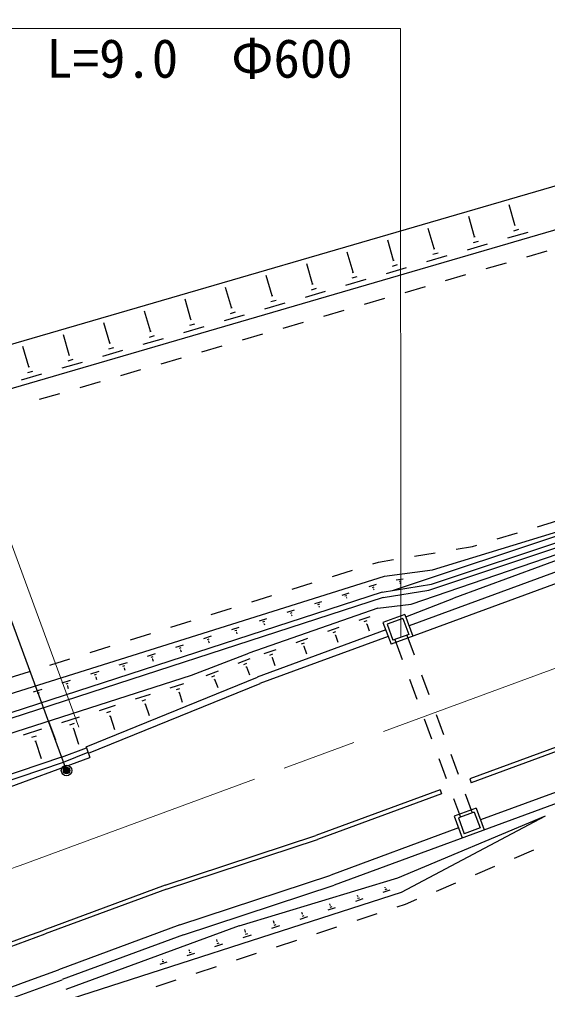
# Model space of a CAD drawing. Units: millimetres, scale not verified. Extents: x 40000 to 680000, y 20000 to 380000.
# Drawn here: x 151378 to 176338, y 268454 to 314298 of the extents above; entities that cross this region are included whole.
import ezdxf
from ezdxf.enums import TextEntityAlignment as Align

# ---------------------------------------------------------------- set-up
doc = ezdxf.new("R2010")
doc.units = ezdxf.units.MM
doc.header["$LTSCALE"] = 1000
doc.header["$PDMODE"] = 32
doc.header["$PDSIZE"] = 500
doc.linetypes.add('CHAIN', pattern=[18.5, 12, -1.5, 3.5, -1.5])
for name, color, linetype, lineweight in [('M-BGD', 7, 'Continuous', 25), ('M-BMK', 2, 'CHAIN', 13), ('M-STR-HTXT', 7, 'Continuous', 13), ('M-STR-STRC', 7, 'Continuous', 25)]:
    doc.layers.add(name, color=color, linetype=linetype, lineweight=lineweight)
doc.styles.add('ＭＳ ゴシック', font='')
doc.styles.get('ＭＳ ゴシック').set_extended_font_data('MS Gothic')

msp = doc.modelspace()

# ---------------------------------------------------------------- linework, layer by layer
at = {"layer": 'M-BGD'}
for p, q in [((191605, 310771), (149201, 298421)), ((143691, 294734), (192379, 308940)), ((174797, 304587), (174520, 305535)), ((172884, 304029), (172608, 304978)), ((170972, 303471), (170695, 304421)), ((174767, 304578), (174826, 304595)), ((172855, 304020), (172914, 304038)), ((174460, 303972), (175412, 304250)), ((174747, 304314), (174985, 304384)), ((169059, 302913), (168781, 303863)), ((172547, 303414), (173500, 303692)), ((172835, 303756), (173073, 303826)), ((167145, 302355), (166868, 303306)), ((170634, 302856), (171587, 303134)), ((170922, 303198), (171160, 303268)), ((170942, 303463), (171002, 303480)), ((176304, 303347), (175344, 303066)), ((165231, 301797), (164953, 302748)), ((168721, 302297), (169674, 302576)), ((169009, 302640), (169247, 302710)), ((169029, 302905), (169088, 302922)), ((174385, 302786), (173425, 302505)), ((163316, 301239), (163038, 302191)), ((167095, 302082), (167334, 302152)), ((167115, 302346), (167175, 302364)), ((172465, 302224), (171505, 301944)), ((165201, 301788), (165261, 301806)), ((166807, 301739), (167761, 302017)), ((170545, 301663), (169586, 301382)), ((161401, 300680), (161123, 301633)), ((163286, 301230), (163346, 301247)), ((164893, 301180), (165847, 301459)), ((165181, 301524), (165420, 301593)), ((159486, 300121), (159207, 301075)), ((162978, 300622), (163933, 300900)), ((163267, 300965), (163505, 301035)), ((168626, 301102), (167666, 300821)), ((157570, 299563), (157291, 300517)), ((161063, 300063), (162018, 300342)), ((161351, 300406), (161590, 300476)), ((161371, 300671), (161431, 300689)), ((166706, 300540), (165746, 300260)), ((155653, 299004), (155374, 299959)), ((159436, 299848), (159675, 299917)), ((159456, 300113), (159515, 300130)), ((164787, 299979), (163827, 299698)), ((153736, 298445), (153457, 299400)), ((157540, 299554), (157599, 299571)), ((159147, 299504), (160103, 299783)), ((162867, 299418), (161907, 299137)), ((155623, 298995), (155683, 299012)), ((157231, 298945), (158187, 299224)), ((157520, 299289), (157759, 299358)), ((151819, 297885), (151540, 298842)), ((153706, 298436), (153766, 298453)), ((155314, 298386), (156271, 298665)), ((155603, 298729), (155842, 298799)), ((160947, 298856), (159988, 298576)), ((153397, 297826), (154354, 298106)), ((153686, 298170), (153926, 298240)), ((159028, 298295), (158068, 298014)), ((151479, 297267), (152437, 297546)), ((151769, 297611), (152008, 297681)), ((151789, 297877), (151849, 297894)), ((157108, 297734), (156148, 297453)), ((155189, 297172), (154229, 296892)), ((153269, 296611), (152309, 296330)), ((169015, 287310), (184107, 292343)), ((170846, 287604), (184165, 292046)), ((170723, 287331), (184207, 291828)), ((170900, 288296), (177785, 290389)), ((175866, 290328), (176823, 290619)), ((173953, 289747), (174909, 290037)), ((169894, 286662), (178119, 289481)), ((172016, 289263), (172782, 289391)), ((172782, 289391), (172996, 289456)), ((170043, 288934), (171030, 289098)), ((178198, 289266), (171902, 286948)), ((168080, 288568), (168343, 288650)), ((168343, 288650), (169057, 288769)), ((178371, 288797), (169792, 285638)), ((136551, 277908), (168628, 287982)), ((166171, 287970), (167125, 288269)), ((168628, 287982), (170900, 288296)), ((178550, 288309), (168939, 284770)), ((164262, 287373), (165217, 287672)), ((168230, 287592), (167897, 287487)), ((168131, 287469), (168048, 287443)), ((168525, 287231), (170846, 287604)), ((169516, 287852), (169182, 287806)), ((169402, 287751), (169319, 287740)), ((169383, 287663), (169362, 287661)), ((169372, 287662), (169377, 287624)), ((168565, 286984), (131855, 275062)), ((168525, 287231), (131948, 275359)), ((162354, 286775), (163308, 287074)), ((166942, 287187), (166609, 287083)), ((166843, 287065), (166760, 287039)), ((168126, 287376), (168105, 287370)), ((168116, 287373), (168123, 287349)), ((168565, 286984), (170723, 287331)), ((169021, 287311), (169020, 287312)), ((165655, 286783), (165316, 286677)), ((165554, 286659), (165469, 286632)), ((165549, 286564), (165528, 286557)), ((165538, 286561), (165549, 286528)), ((166838, 286972), (166818, 286966)), ((166828, 286969), (166835, 286945)), ((168310, 286478), (169894, 286662)), ((169633, 286069), (171902, 286948)), ((160445, 286178), (161399, 286477)), ((168310, 286478), (162223, 284344)), ((164361, 286377), (164016, 286269)), ((164258, 286250), (164172, 286223)), ((164253, 286154), (164232, 286147)), ((164242, 286150), (164256, 286108)), ((167431, 285905), (167961, 286091)), ((169591, 286183), (168559, 285803)), ((169591, 286183), (169971, 285151)), ((158536, 285580), (159491, 285879)), ((163061, 285969), (162709, 285858)), ((162956, 285840), (162869, 285812)), ((162951, 285741), (162929, 285735)), ((162940, 285738), (162956, 285686)), ((167676, 285842), (167809, 285888)), ((167772, 285727), (167806, 285738)), ((167789, 285732), (167901, 285412)), ((168559, 285803), (168939, 284770)), ((169502, 285990), (168752, 285714)), ((168752, 285714), (169028, 284963)), ((169502, 285990), (169779, 285239)), ((156627, 284983), (157582, 285282)), ((161754, 285559), (161397, 285446)), ((161648, 285427), (161559, 285399)), ((161643, 285327), (161620, 285320)), ((161632, 285324), (161651, 285262)), ((168690, 285446), (162615, 283209)), ((165947, 285384), (166489, 285575)), ((166198, 285320), (166333, 285368)), ((166296, 285202), (166330, 285214)), ((166313, 285208), (166431, 284871)), ((169779, 285239), (169028, 284963)), ((169685, 285205), (170031, 284266)), ((159123, 284732), (158752, 284616)), ((160442, 285147), (160078, 285032)), ((160334, 285013), (160243, 284984)), ((160328, 284911), (160305, 284904)), ((160317, 284907), (160339, 284837)), ((168801, 285146), (162736, 282913)), ((164451, 284860), (165005, 285054)), ((164707, 284794), (164846, 284843)), ((169122, 284998), (169468, 284059)), ((154719, 284385), (155673, 284684)), ((157797, 284316), (157421, 284198)), ((159013, 284596), (158920, 284567)), ((159007, 284493), (158984, 284486)), ((158996, 284489), (159021, 284409)), ((159511, 283305), (162223, 284344)), ((162944, 284331), (163510, 284530)), ((163206, 284264), (163347, 284314)), ((164808, 284674), (164842, 284686)), ((164825, 284680), (164950, 284325)), ((152810, 283788), (153764, 284087)), ((156466, 283898), (156083, 283778)), ((157686, 284178), (157592, 284148)), ((157680, 284073), (157656, 284065)), ((157668, 284069), (157696, 283979)), ((161711, 283880), (162277, 284097)), ((161978, 283820), (162119, 283874)), ((163308, 284142), (163344, 284154)), ((163326, 284148), (163456, 283775)), ((150901, 283190), (151856, 283489)), ((155128, 283478), (154738, 283356)), ((155012, 283335), (154915, 283304)), ((156352, 283757), (156256, 283727)), ((156346, 283650), (156322, 283643)), ((156334, 283647), (156366, 283547)), ((160199, 283301), (160780, 283523)), ((162085, 283698), (162120, 283712)), ((162103, 283705), (162247, 283328)), ((170376, 283328), (170722, 282390)), ((131179, 274215), (159511, 283305)), ((153783, 283056), (153387, 282932)), ((153665, 282910), (153566, 282879)), ((154527, 279922), (162629, 283214)), ((154637, 279622), (162750, 282918)), ((155006, 283226), (154982, 283218)), ((154994, 283222), (155028, 283113)), ((158505, 282720), (159146, 282925)), ((160472, 283239), (160618, 283294)), ((160583, 283114), (160619, 283128)), ((160601, 283121), (160754, 282722)), ((169813, 283121), (170159, 282182)), ((152432, 282632), (152029, 282505)), ((152312, 282484), (152212, 282452)), ((153659, 282800), (153635, 282792)), ((153647, 282796), (153684, 282677)), ((156863, 282193), (157566, 282418)), ((158797, 282636), (158957, 282688)), ((158909, 282495), (158949, 282508)), ((158929, 282502), (159077, 282040)), ((152306, 282371), (152281, 282363)), ((152294, 282367), (152334, 282239)), ((157183, 282101), (157359, 282158)), ((157305, 281947), (157349, 281961)), ((157327, 281954), (157504, 281401)), ((155157, 281645), (155925, 281892)), ((155506, 281546), (155698, 281607)), ((181055, 281506), (172664, 278416)), ((152754, 281137), (153084, 280252)), ((153386, 281077), (154220, 281345)), ((153766, 280969), (153974, 281036)), ((155640, 281377), (155688, 281392)), ((155664, 281385), (155872, 280738)), ((170504, 281244), (170850, 280306)), ((171067, 281451), (171413, 280513)), ((181124, 281318), (172733, 278228)), ((151569, 280494), (152437, 280773)), ((153911, 280785), (153963, 280802)), ((153937, 280793), (154176, 280049)), ((151964, 280381), (152181, 280451)), ((152115, 280191), (152169, 280208)), ((152142, 280199), (152405, 279380)), ((153363, 279440), (154544, 279875)), ((153461, 279198), (154620, 279669)), ((154527, 279922), (154710, 279425)), ((153363, 279440), (139755, 274851)), ((139878, 274623), (153461, 279198)), ((150146, 277744), (154710, 279425)), ((171195, 279367), (171541, 278429)), ((171758, 279574), (172104, 278636)), ((181746, 279629), (173168, 276470)), ((181919, 279160), (166255, 273392)), ((172664, 278416), (172733, 278228)), ((171257, 277898), (165392, 275738)), ((171257, 277898), (171326, 277710)), ((171326, 277710), (165461, 275551)), ((171886, 277490), (172214, 276599)), ((172449, 277698), (172777, 276806)), ((172960, 277033), (171928, 276653)), ((172960, 277033), (173340, 276001)), ((169265, 273731), (176235, 276672)), ((169434, 273064), (176235, 276672)), ((171928, 276653), (172308, 275621)), ((172871, 276841), (172121, 276564)), ((172121, 276564), (172397, 275814)), ((172871, 276841), (173148, 276090)), ((172135, 276090), (166090, 273864)), ((173148, 276090), (172397, 275814)), ((158267, 273382), (165392, 275738)), ((158336, 273194), (165461, 275551)), ((175674, 275042), (174753, 274653)), ((173832, 274263), (172911, 273873)), ((158966, 271508), (166090, 273864)), ((161756, 271469), (169265, 273731)), ((158267, 273382), (152530, 271269)), ((159131, 271036), (166255, 273392)), ((168678, 273265), (168657, 273259)), ((168667, 273262), (168659, 273287)), ((171990, 273484), (171069, 273094)), ((151939, 267413), (169434, 273064)), ((158336, 273194), (152599, 271082)), ((167445, 272779), (167359, 272751)), ((167374, 272851), (167360, 272896)), ((167385, 272855), (167363, 272848)), ((168887, 273150), (168555, 273043)), ((168736, 273192), (168653, 273166)), ((166304, 272315), (165946, 272200)), ((166067, 272436), (166047, 272500)), ((166141, 272361), (166052, 272333)), ((166079, 272440), (166056, 272433)), ((167602, 272735), (167257, 272623)), ((169609, 272477), (169215, 272347)), ((170148, 272705), (169609, 272477)), ((164993, 271892), (164623, 271772)), ((164748, 272017), (164721, 272101)), ((164824, 271940), (164732, 271910)), ((164760, 272021), (164736, 272014)), ((168265, 272033), (167316, 271720)), ((158966, 271508), (153221, 269392)), ((161756, 271469), (153567, 268454)), ((163669, 271464), (163285, 271340)), ((163415, 271594), (163382, 271698)), ((163494, 271514), (163398, 271483)), ((163427, 271598), (163403, 271590)), ((166366, 271407), (165417, 271093)), ((159131, 271036), (153394, 268923)), ((162332, 271032), (161935, 270904)), ((162069, 271167), (162029, 271291)), ((162151, 271084), (162052, 271051)), ((162082, 271171), (162057, 271163)), ((160981, 270596), (160600, 270473)), ((160729, 270725), (160700, 270814)), ((160807, 270645), (160712, 270614)), ((160741, 270729), (160717, 270721)), ((164467, 270780), (163517, 270466)), ((159652, 270167), (159297, 270052)), ((159417, 270287), (159401, 270336)), ((159490, 270212), (159401, 270184)), ((159428, 270290), (159406, 270283)), ((162568, 270153), (161618, 269839)), ((158349, 269746), (158020, 269640)), ((158199, 269788), (158117, 269762)), ((158142, 269860), (158121, 269854)), ((158132, 269857), (158128, 269867)), ((160669, 269526), (159719, 269213)), ((158769, 268899), (157820, 268586))]:
    msp.add_line(p, q, dxfattribs=at)
for radius, start, end in [(1003250, 288.5534, 290.21355), (1003450, 288.5534, 290.21355), (1005250, 288.78404, 290.21367), (1005750, 288.19315, 290.21355)]:
    msp.add_arc((-194113, 1212730), radius, start, end, dxfattribs=at)
at = {"layer": 'M-BMK'}
msp.add_line((179846, 284790), (151407, 274319), dxfattribs=at)
msp.add_arc((-194113, 1212730), 1000000, 286.62943, 290.21355, dxfattribs=at)
at = {"layer": 'M-STR-HTXT'}
for p, q in [((154181, 280861), (139848, 319788)), ((150387, 313874), (169387, 313874)), ((169387, 313874), (169404, 285101))]:
    msp.add_line(p, q, dxfattribs=at)
at = {"layer": 'M-STR-STRC'}
msp.add_line((153554, 278946), (148769, 291943), dxfattribs=at)
for radius in [150, 120, 90, 60, 30]:
    msp.add_circle((153606, 278805), radius, dxfattribs=at)
msp.add_point((153606, 278805), dxfattribs=at)

# ---------------------------------------------------------------- texts
at = {"layer": 'M-STR-HTXT', "style": 'ＭＳ ゴシック'}
msp.add_text('L=9.0\u3000Φ600', height=1833, dxfattribs=at).set_placement((159887, 313374), align=Align.TOP_CENTER)

doc.saveas('drawing.dxf')
